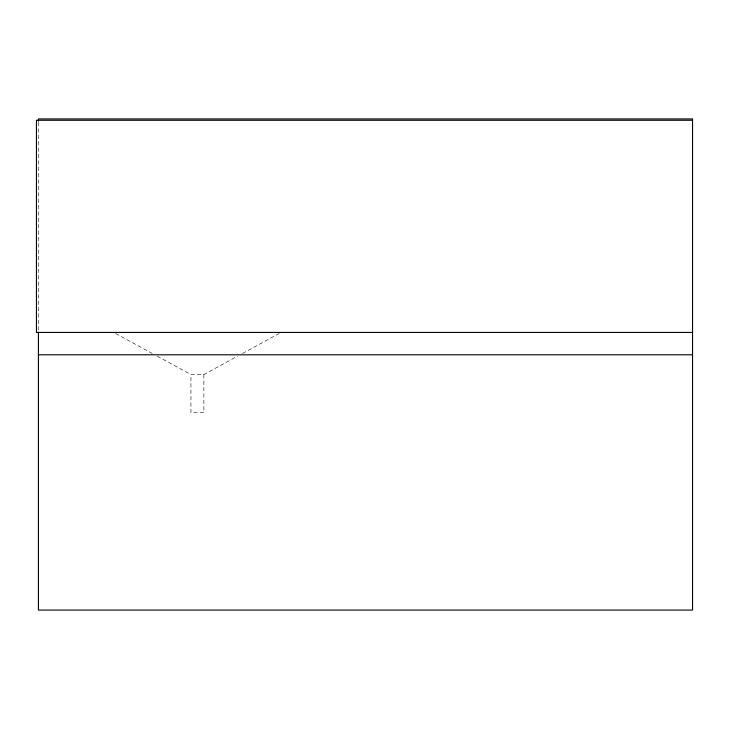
<?xml version="1.0" encoding="UTF-8"?>
<svg xmlns="http://www.w3.org/2000/svg" width="729" height="729" viewBox="0 0 729 729"><rect width="100%" height="100%" fill="white"/><g stroke="black" fill="none" stroke-linecap="round" stroke-linejoin="round"><path stroke-width="0.55" stroke-dasharray="3.65 2.73" d="M157.236 356.189L190.934 374.542L203.865 374.542L237.563 356.189M242.52 353.483L279.198 333.508M115.601 333.508L152.279 353.483M203.865 374.542L203.865 412.714L190.934 412.714L190.934 374.542M38.418 122.308L38.418 330.31"/><path stroke-width="1.09" d="M692.55 120.276L36.45 120.276L36.45 332.424L692.55 332.424M38.418 354.804L692.55 354.804M38.418 121.178L38.418 118.927L692.55 118.927L692.55 610.073L38.418 610.073L38.418 332.296"/></g></svg>
